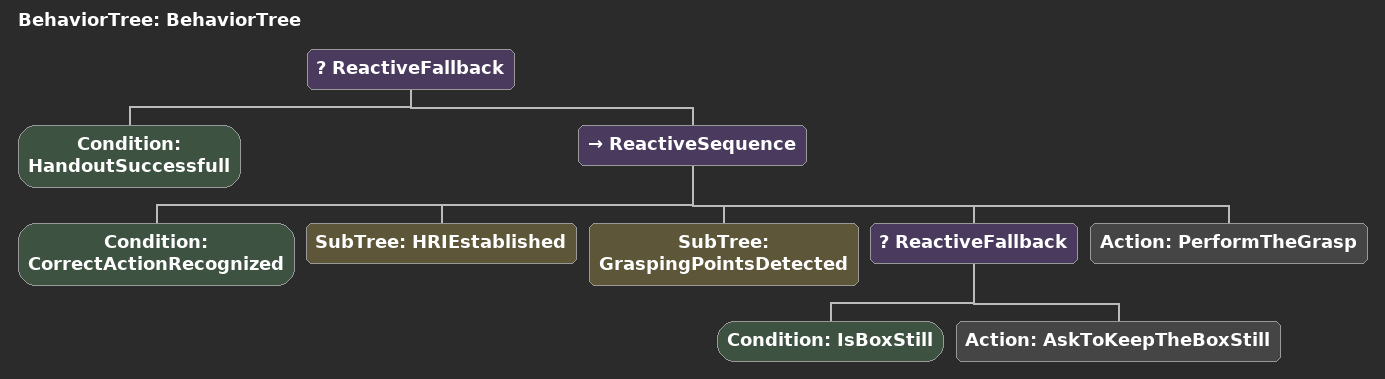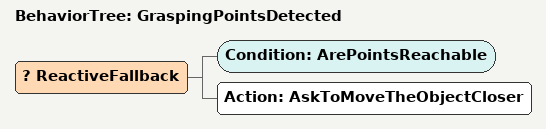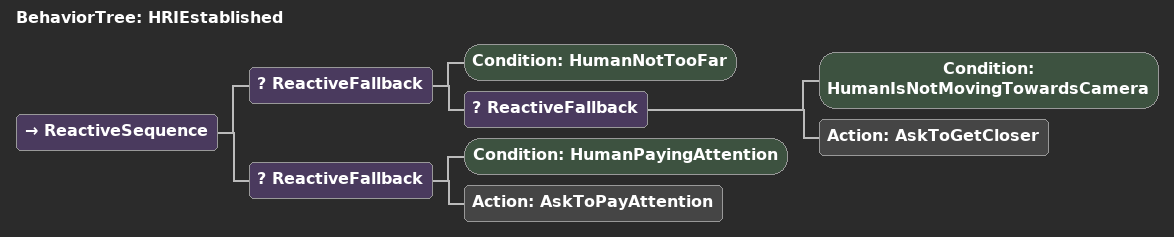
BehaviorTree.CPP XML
<?xml version="1.0"?>
<root main_tree_to_execute="BehaviorTree">
    <BehaviorTree ID="BehaviorTree">
        <ReactiveFallback>
            <Condition ID="HandoutSuccessfull"/>
            <ReactiveSequence>
                <Condition ID="CorrectActionRecognized"/>
                <SubTree ID="HRIEstablished"/>
                <SubTree ID="GraspingPointsDetected"/>
                <ReactiveFallback>
                    <Condition ID="IsBoxStill"/>
                    <Action ID="AskToKeepTheBoxStill"/>
                </ReactiveFallback>
                <Action ID="PerformTheGrasp"/>
            </ReactiveSequence>
        </ReactiveFallback>
    </BehaviorTree>
    <BehaviorTree ID="GraspingPointsDetected">
        <ReactiveFallback>
            <Condition ID="ArePointsReachable"/>
            <Action ID="AskToMoveTheObjectCloser"/>
        </ReactiveFallback>
    </BehaviorTree>
    <BehaviorTree ID="HRIEstablished">
        <ReactiveSequence>
            <ReactiveFallback>
                <Condition ID="HumanNotTooFar"/>
                <ReactiveFallback>
                    <Condition ID="HumanIsNotMovingTowardsCamera"/>
                    <Action ID="AskToGetCloser"/>
                </ReactiveFallback>
            </ReactiveFallback>
            <ReactiveFallback>
                <Condition ID="HumanPayingAttention"/>
                <Action ID="AskToPayAttention"/>
            </ReactiveFallback>
        </ReactiveSequence>
    </BehaviorTree>
</root>
